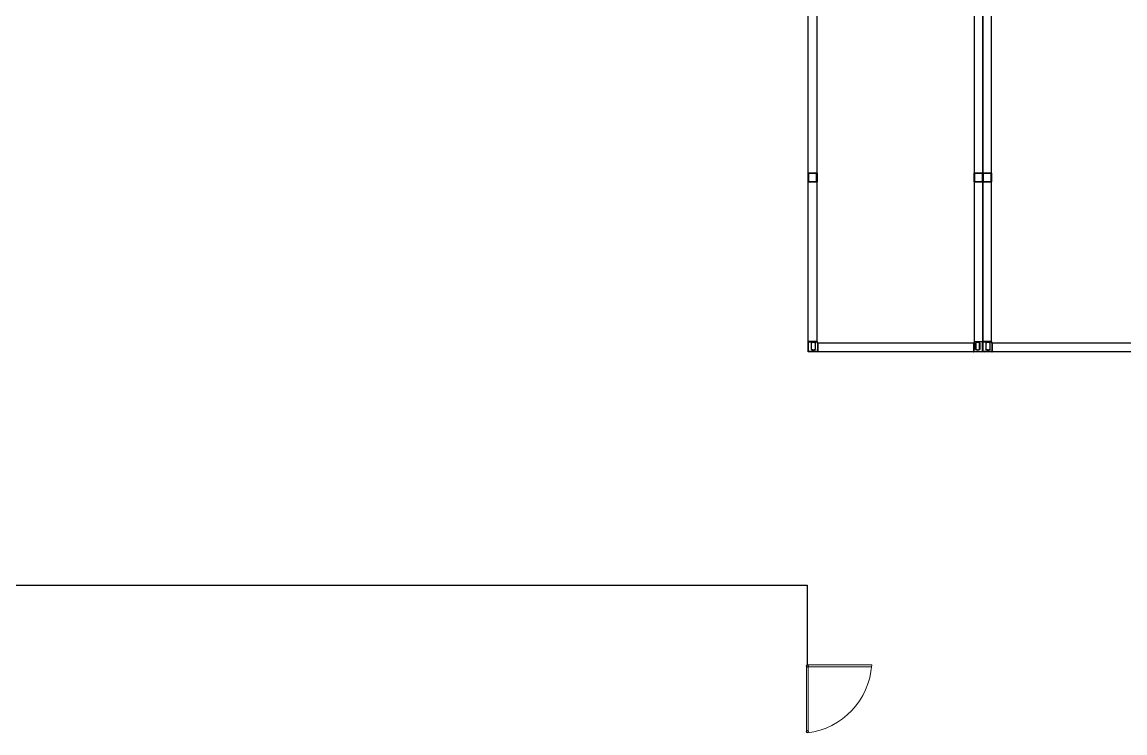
# Model space of a CAD drawing. Header units: millimetres. Extents: x 2448621 to 2484291, y -423869 to -398639.
# Drawn here: x 2481304 to 2481872, y -402142 to -401775 of the extents above; entities that cross this region are included whole.
import ezdxf

# ---------------------------------------------------------------- set-up
doc = ezdxf.new("R2010")
doc.units = ezdxf.units.MM
doc.header["$LTSCALE"] = 30
doc.layers.add('GATE', color=7, linetype='Continuous')
doc.layers.add('SITE BOUNDARY-AP', color=4, linetype='xxx')
doc.styles.get("Standard").update_dxf_attribs({"font": 'romans.shx', "width": 0.75, "bigfont": 'whgtxt.shx'})
doc.linetypes.add('xxx', pattern='A,0.25,-0.022286,["xxx",Standard,S=0.1,R=0,X=0,Y=-0.035957],-0.221744', length=0.49403)

# ---------------------------------------------------------------- blocks, each defined once
blk = doc.blocks.new('KEY PLAN_NEW')
at = {"color": 253}
for p, q in [((-1220.86, -1848.38), (-1220.86, -1495.5)), ((-1166.86, -1495.5), (-1166.86, -1848.38)), ((-1160.86, -1848.38), (-1160.86, -1495.5)), ((-1223.86, -1793.44), (-1223.86, -1790.44)), ((-1220.86, -1790.44), (-1223.86, -1790.44)), ((-1220.98, -1790.56), (-1223.74, -1790.56)), ((-1223.74, -1790.56), (-1223.74, -1793.32)), ((-1220.98, -1793.32), (-1220.98, -1790.56)), ((-1220.98, -1793.32), (-1220.98, -1790.56)), ((-1220.86, -1790.44), (-1220.86, -1793.44)), ((-1166.86, -1793.44), (-1166.86, -1790.44)), ((-1163.86, -1790.44), (-1166.86, -1790.44)), ((-1163.98, -1790.56), (-1166.74, -1790.56)), ((-1166.74, -1790.56), (-1166.74, -1793.32)), ((-1163.98, -1793.32), (-1163.98, -1790.56)), ((-1163.98, -1793.32), (-1163.98, -1790.56)), ((-1163.86, -1790.44), (-1163.86, -1793.44)), ((-1163.86, -1793.44), (-1163.86, -1790.44)), ((-1160.86, -1790.44), (-1163.86, -1790.44)), ((-1160.98, -1790.56), (-1163.74, -1790.56)), ((-1163.74, -1790.56), (-1163.74, -1793.32)), ((-1160.98, -1793.32), (-1160.98, -1790.56)), ((-1160.98, -1793.32), (-1160.98, -1790.56)), ((-1160.86, -1790.44), (-1160.86, -1793.44)), ((-1223.86, -1793.44), (-1220.86, -1793.44)), ((-1223.74, -1793.32), (-1220.98, -1793.32)), ((-1166.86, -1793.44), (-1163.86, -1793.44)), ((-1166.74, -1793.32), (-1163.98, -1793.32)), ((-1163.86, -1793.44), (-1160.86, -1793.44)), ((-1163.74, -1793.32), (-1160.98, -1793.32)), ((-1220.86, -1848.38), (-1220.86, -1848.94)), ((-1220.62, -1848.94), (-1220.86, -1848.94)), ((-1167.1, -1848.94), (-1220.62, -1848.94)), ((-1167.1, -1848.94), (-1166.86, -1848.94)), ((-1166.86, -1848.38), (-1166.86, -1848.94)), ((-1160.86, -1848.38), (-1160.86, -1848.94)), ((-1160.62, -1848.94), (-1160.86, -1848.94)), ((-1107.1, -1848.94), (-1160.62, -1848.94))]:
    blk.add_line(p, q, dxfattribs=at)
at = {"color": 253, "linetype": 'Continuous'}
for p, q in [((-1220.86, -1848.38), (-1223.86, -1848.38)), ((-1223.74, -1848.5), (-1223.86, -1848.5)), ((-1223.74, -1848.38), (-1223.74, -1848.5)), ((-1223.74, -1848.5), (-1220.86, -1848.5)), ((-1223.74, -1851.53), (-1223.74, -1848.5)), ((-1222.84, -1848.78), (-1222.84, -1851.04)), ((-1222.72, -1850.98), (-1222.72, -1848.85)), ((-1221.45, -1848.85), (-1221.45, -1850.98)), ((-1221.33, -1851.04), (-1221.33, -1848.78)), ((-1220.74, -1848.94), (-1220.74, -1851.82)), ((-1220.62, -1848.94), (-1220.62, -1851.94)), ((-1167.1, -1848.94), (-1167.1, -1851.94)), ((-1166.98, -1848.94), (-1166.98, -1851.82)), ((-1166.86, -1848.38), (-1163.86, -1848.38)), ((-1163.98, -1848.5), (-1166.86, -1848.5)), ((-1166.4, -1851.04), (-1166.4, -1848.78)), ((-1166.28, -1848.85), (-1166.28, -1850.98)), ((-1165.01, -1850.98), (-1165.01, -1848.85)), ((-1164.89, -1848.78), (-1164.89, -1851.04)), ((-1163.98, -1848.38), (-1163.98, -1848.5)), ((-1163.98, -1848.5), (-1163.86, -1848.5)), ((-1163.98, -1851.53), (-1163.98, -1848.5)), ((-1160.86, -1848.38), (-1163.86, -1848.38)), ((-1163.74, -1848.5), (-1163.86, -1848.5)), ((-1163.74, -1848.38), (-1163.74, -1848.5)), ((-1163.74, -1848.5), (-1160.86, -1848.5)), ((-1163.74, -1851.53), (-1163.74, -1848.5)), ((-1162.84, -1848.78), (-1162.84, -1851.04)), ((-1162.72, -1850.98), (-1162.72, -1848.85)), ((-1161.45, -1848.85), (-1161.45, -1850.98)), ((-1161.33, -1851.04), (-1161.33, -1848.78)), ((-1160.74, -1848.94), (-1160.74, -1851.82)), ((-1160.62, -1848.94), (-1160.62, -1851.94)), ((-1223.74, -1851.53), (-1223.86, -1851.53)), ((-1223.74, -1851.82), (-1223.74, -1851.82)), ((-1223.74, -1851.82), (-1223.74, -1851.82)), ((-1223.45, -1851.82), (-1223.45, -1851.94)), ((-1220.74, -1851.82), (-1223.45, -1851.82)), ((-1220.74, -1851.94), (-1220.74, -1851.82)), ((-1220.62, -1851.82), (-1220.74, -1851.82)), ((-1167.1, -1851.82), (-1166.98, -1851.82)), ((-1166.98, -1851.94), (-1166.98, -1851.82)), ((-1166.98, -1851.82), (-1164.27, -1851.82)), ((-1164.27, -1851.82), (-1164.27, -1851.94)), ((-1163.98, -1851.53), (-1163.86, -1851.53)), ((-1163.98, -1851.82), (-1163.98, -1851.82)), ((-1163.98, -1851.82), (-1163.98, -1851.82)), ((-1163.74, -1851.53), (-1163.86, -1851.53)), ((-1163.74, -1851.82), (-1163.74, -1851.82)), ((-1163.74, -1851.82), (-1163.74, -1851.82)), ((-1163.45, -1851.82), (-1163.45, -1851.94)), ((-1160.74, -1851.82), (-1163.45, -1851.82)), ((-1160.74, -1851.94), (-1160.74, -1851.82)), ((-1160.62, -1851.82), (-1160.74, -1851.82))]:
    blk.add_line(p, q, dxfattribs=at)
at = {"color": 253}
for points in [[(-1223.86, -1491.94), (-1163.86, -1491.94), (-1163.86, -1851.94), (-1223.86, -1851.94)], [(-1163.86, -1491.94), (-1103.86, -1491.94), (-1103.86, -1851.94), (-1163.86, -1851.94)]]:
    blk.add_lwpolyline(points, close=True, dxfattribs=at)
at = {"color": 253, "linetype": 'Continuous'}
for centre, radius, start, end in [((-1223.74, -1848.5), 0.12, 90, 180), ((-1222.08, -1849.91), 1.36, 56.2792, 123.7208), ((-1222.08, -1849.91), 1.24, 59.1964, 120.8036), ((-1165.64, -1849.91), 1.36, 56.2792, 123.7208), ((-1165.64, -1849.91), 1.24, 59.1964, 120.8036), ((-1163.98, -1848.5), 0.12, 0, 90), ((-1163.74, -1848.5), 0.12, 90, 180), ((-1162.08, -1849.91), 1.36, 56.2792, 123.7208), ((-1162.08, -1849.91), 1.24, 59.1964, 120.8036), ((-1223.45, -1851.53), 0.41, 180, 270), ((-1223.45, -1851.53), 0.29, 180, 270), ((-1222.08, -1849.91), 1.36, 236.2792, 303.7208), ((-1222.08, -1849.91), 1.24, 239.1964, 300.8036), ((-1220.74, -1851.82), 0.12, 270, 0), ((-1166.98, -1851.82), 0.12, 180, 270), ((-1165.64, -1849.91), 1.36, 236.2792, 303.7208), ((-1165.64, -1849.91), 1.24, 239.1964, 300.8036), ((-1164.27, -1851.53), 0.41, 270, 0), ((-1164.27, -1851.53), 0.29, 270, 0), ((-1163.45, -1851.53), 0.41, 180, 270), ((-1163.45, -1851.53), 0.29, 180, 270), ((-1162.08, -1849.91), 1.36, 236.2792, 303.7208), ((-1162.08, -1849.91), 1.24, 239.1964, 300.8036), ((-1160.74, -1851.82), 0.12, 270, 0)]:
    blk.add_arc(centre, radius, start, end, dxfattribs=at)
for points, knots in [([(-1222.84, -1848.78), (-1222.84, -1848.78), (-1222.84, -1848.78), (-1222.83, -1848.78), (-1222.83, -1848.78), (-1222.83, -1848.78), (-1222.83, -1848.79), (-1222.83, -1848.79), (-1222.82, -1848.79), (-1222.82, -1848.79), (-1222.81, -1848.8), (-1222.81, -1848.8), (-1222.8, -1848.8), (-1222.8, -1848.8), (-1222.8, -1848.8), (-1222.8, -1848.8), (-1222.79, -1848.81), (-1222.79, -1848.81), (-1222.79, -1848.81), (-1222.79, -1848.81), (-1222.78, -1848.81), (-1222.78, -1848.82), (-1222.77, -1848.82), (-1222.77, -1848.82), (-1222.76, -1848.82), (-1222.76, -1848.82), (-1222.76, -1848.82), (-1222.76, -1848.82), (-1222.76, -1848.83), (-1222.76, -1848.83), (-1222.75, -1848.83), (-1222.75, -1848.83), (-1222.74, -1848.83), (-1222.74, -1848.83), (-1222.74, -1848.84), (-1222.74, -1848.84), (-1222.74, -1848.84), (-1222.74, -1848.84), (-1222.73, -1848.84), (-1222.73, -1848.84), (-1222.73, -1848.84), (-1222.73, -1848.84), (-1222.73, -1848.84), (-1222.72, -1848.84), (-1222.72, -1848.85), (-1222.72, -1848.85), (-1222.72, -1848.85), (-1222.72, -1848.85), (-1222.72, -1848.85), (-1222.72, -1848.85), (-1222.72, -1848.85), (-1222.72, -1848.85), (-1222.72, -1848.85), (-1222.72, -1848.85)], [0, 0, 0, 0, 0.00782, 0.00782, 0.015639, 0.031279, 0.031279, 0.062557, 0.062557, 0.125114, 0.125114, 0.187671, 0.187671, 0.21895, 0.21895, 0.234589, 0.234589, 0.250228, 0.250228, 0.312785, 0.312785, 0.375342, 0.375342, 0.437899, 0.437899, 0.453538, 0.453538, 0.469178, 0.469178, 0.500456, 0.500456, 0.563013, 0.563013, 0.62557, 0.62557, 0.641209, 0.641209, 0.656849, 0.656849, 0.688127, 0.688127, 0.750684, 0.750684, 0.813241, 0.813241, 0.828881, 0.828881, 0.84452, 0.84452, 0.875798, 0.875798, 0.938355, 1, 1, 1, 1]), ([(-1221.45, -1848.85), (-1221.45, -1848.85), (-1221.45, -1848.85), (-1221.45, -1848.85), (-1221.44, -1848.85), (-1221.44, -1848.85), (-1221.44, -1848.85), (-1221.44, -1848.85), (-1221.44, -1848.85), (-1221.44, -1848.85), (-1221.44, -1848.84), (-1221.44, -1848.84), (-1221.43, -1848.84), (-1221.43, -1848.84), (-1221.43, -1848.84), (-1221.43, -1848.84), (-1221.43, -1848.84), (-1221.43, -1848.84), (-1221.43, -1848.84), (-1221.43, -1848.84), (-1221.42, -1848.83), (-1221.42, -1848.83), (-1221.41, -1848.83), (-1221.41, -1848.83), (-1221.41, -1848.83), (-1221.41, -1848.83), (-1221.4, -1848.82), (-1221.4, -1848.82), (-1221.4, -1848.82), (-1221.4, -1848.82), (-1221.4, -1848.82), (-1221.39, -1848.82), (-1221.39, -1848.82), (-1221.38, -1848.81), (-1221.38, -1848.81), (-1221.37, -1848.81), (-1221.37, -1848.81), (-1221.37, -1848.81), (-1221.37, -1848.8), (-1221.37, -1848.8), (-1221.36, -1848.8), (-1221.36, -1848.8), (-1221.36, -1848.8), (-1221.35, -1848.8), (-1221.35, -1848.79), (-1221.34, -1848.79), (-1221.34, -1848.79), (-1221.33, -1848.79), (-1221.33, -1848.78), (-1221.33, -1848.78), (-1221.33, -1848.78), (-1221.33, -1848.78), (-1221.33, -1848.78), (-1221.33, -1848.78)], [0, 0, 0, 0, 0.06206, 0.12459, 0.12459, 0.155854, 0.155854, 0.171487, 0.171487, 0.187119, 0.187119, 0.249648, 0.249648, 0.312178, 0.312178, 0.343442, 0.343442, 0.359075, 0.359075, 0.374707, 0.374707, 0.437236, 0.437236, 0.499766, 0.499766, 0.53103, 0.53103, 0.546663, 0.546663, 0.562295, 0.562295, 0.624824, 0.624824, 0.687353, 0.687353, 0.749883, 0.749883, 0.765515, 0.765515, 0.781147, 0.781147, 0.812412, 0.812412, 0.874941, 0.874941, 0.937471, 0.937471, 0.968735, 0.968735, 0.984368, 0.992184, 0.992184, 1, 1, 1, 1]), ([(-1166.28, -1848.85), (-1166.28, -1848.85), (-1166.28, -1848.85), (-1166.28, -1848.85), (-1166.28, -1848.85), (-1166.28, -1848.85), (-1166.28, -1848.85), (-1166.28, -1848.85), (-1166.28, -1848.85), (-1166.28, -1848.85), (-1166.28, -1848.84), (-1166.29, -1848.84), (-1166.29, -1848.84), (-1166.29, -1848.84), (-1166.29, -1848.84), (-1166.29, -1848.84), (-1166.3, -1848.84), (-1166.3, -1848.84), (-1166.3, -1848.84), (-1166.3, -1848.84), (-1166.3, -1848.83), (-1166.3, -1848.83), (-1166.31, -1848.83), (-1166.31, -1848.83), (-1166.32, -1848.83), (-1166.32, -1848.83), (-1166.32, -1848.82), (-1166.32, -1848.82), (-1166.32, -1848.82), (-1166.32, -1848.82), (-1166.33, -1848.82), (-1166.33, -1848.82), (-1166.34, -1848.82), (-1166.34, -1848.81), (-1166.35, -1848.81), (-1166.35, -1848.81), (-1166.35, -1848.81), (-1166.35, -1848.81), (-1166.36, -1848.8), (-1166.36, -1848.8), (-1166.36, -1848.8), (-1166.36, -1848.8), (-1166.37, -1848.8), (-1166.37, -1848.8), (-1166.38, -1848.79), (-1166.38, -1848.79), (-1166.39, -1848.79), (-1166.39, -1848.79), (-1166.39, -1848.78), (-1166.39, -1848.78), (-1166.39, -1848.78), (-1166.4, -1848.78), (-1166.4, -1848.78), (-1166.4, -1848.78)], [0, 0, 0, 0, 0.06206, 0.12459, 0.12459, 0.155854, 0.155854, 0.171487, 0.171487, 0.187119, 0.187119, 0.249648, 0.249648, 0.312178, 0.312178, 0.343442, 0.343442, 0.359075, 0.359075, 0.374707, 0.374707, 0.437236, 0.437236, 0.499766, 0.499766, 0.53103, 0.53103, 0.546663, 0.546663, 0.562295, 0.562295, 0.624824, 0.624824, 0.687353, 0.687353, 0.749883, 0.749883, 0.765515, 0.765515, 0.781147, 0.781147, 0.812412, 0.812412, 0.874941, 0.874941, 0.937471, 0.937471, 0.968735, 0.968735, 0.984368, 0.992184, 0.992184, 1, 1, 1, 1]), ([(-1164.89, -1848.78), (-1164.89, -1848.78), (-1164.89, -1848.78), (-1164.89, -1848.78), (-1164.89, -1848.78), (-1164.89, -1848.78), (-1164.89, -1848.79), (-1164.9, -1848.79), (-1164.9, -1848.79), (-1164.91, -1848.79), (-1164.91, -1848.8), (-1164.92, -1848.8), (-1164.92, -1848.8), (-1164.92, -1848.8), (-1164.93, -1848.8), (-1164.93, -1848.8), (-1164.93, -1848.81), (-1164.93, -1848.81), (-1164.93, -1848.81), (-1164.94, -1848.81), (-1164.94, -1848.81), (-1164.95, -1848.82), (-1164.95, -1848.82), (-1164.96, -1848.82), (-1164.96, -1848.82), (-1164.96, -1848.82), (-1164.96, -1848.82), (-1164.96, -1848.82), (-1164.97, -1848.83), (-1164.97, -1848.83), (-1164.97, -1848.83), (-1164.97, -1848.83), (-1164.98, -1848.83), (-1164.98, -1848.83), (-1164.99, -1848.84), (-1164.99, -1848.84), (-1164.99, -1848.84), (-1164.99, -1848.84), (-1164.99, -1848.84), (-1164.99, -1848.84), (-1164.99, -1848.84), (-1164.99, -1848.84), (-1165, -1848.84), (-1165, -1848.84), (-1165, -1848.85), (-1165, -1848.85), (-1165, -1848.85), (-1165, -1848.85), (-1165, -1848.85), (-1165, -1848.85), (-1165.01, -1848.85), (-1165.01, -1848.85), (-1165.01, -1848.85), (-1165.01, -1848.85)], [0, 0, 0, 0, 0.00782, 0.00782, 0.015639, 0.031279, 0.031279, 0.062557, 0.062557, 0.125114, 0.125114, 0.187671, 0.187671, 0.21895, 0.21895, 0.234589, 0.234589, 0.250228, 0.250228, 0.312785, 0.312785, 0.375342, 0.375342, 0.437899, 0.437899, 0.453538, 0.453538, 0.469178, 0.469178, 0.500456, 0.500456, 0.563013, 0.563013, 0.62557, 0.62557, 0.641209, 0.641209, 0.656849, 0.656849, 0.688127, 0.688127, 0.750684, 0.750684, 0.813241, 0.813241, 0.828881, 0.828881, 0.84452, 0.84452, 0.875798, 0.875798, 0.938355, 1, 1, 1, 1]), ([(-1162.84, -1848.78), (-1162.84, -1848.78), (-1162.84, -1848.78), (-1162.83, -1848.78), (-1162.83, -1848.78), (-1162.83, -1848.78), (-1162.83, -1848.79), (-1162.83, -1848.79), (-1162.82, -1848.79), (-1162.82, -1848.79), (-1162.81, -1848.8), (-1162.81, -1848.8), (-1162.8, -1848.8), (-1162.8, -1848.8), (-1162.8, -1848.8), (-1162.8, -1848.8), (-1162.79, -1848.81), (-1162.79, -1848.81), (-1162.79, -1848.81), (-1162.79, -1848.81), (-1162.78, -1848.81), (-1162.78, -1848.82), (-1162.77, -1848.82), (-1162.77, -1848.82), (-1162.76, -1848.82), (-1162.76, -1848.82), (-1162.76, -1848.82), (-1162.76, -1848.82), (-1162.76, -1848.83), (-1162.76, -1848.83), (-1162.75, -1848.83), (-1162.75, -1848.83), (-1162.74, -1848.83), (-1162.74, -1848.83), (-1162.74, -1848.84), (-1162.74, -1848.84), (-1162.74, -1848.84), (-1162.74, -1848.84), (-1162.73, -1848.84), (-1162.73, -1848.84), (-1162.73, -1848.84), (-1162.73, -1848.84), (-1162.73, -1848.84), (-1162.72, -1848.84), (-1162.72, -1848.85), (-1162.72, -1848.85), (-1162.72, -1848.85), (-1162.72, -1848.85), (-1162.72, -1848.85), (-1162.72, -1848.85), (-1162.72, -1848.85), (-1162.72, -1848.85), (-1162.72, -1848.85), (-1162.72, -1848.85)], [0, 0, 0, 0, 0.00782, 0.00782, 0.015639, 0.031279, 0.031279, 0.062557, 0.062557, 0.125114, 0.125114, 0.187671, 0.187671, 0.21895, 0.21895, 0.234589, 0.234589, 0.250228, 0.250228, 0.312785, 0.312785, 0.375342, 0.375342, 0.437899, 0.437899, 0.453538, 0.453538, 0.469178, 0.469178, 0.500456, 0.500456, 0.563013, 0.563013, 0.62557, 0.62557, 0.641209, 0.641209, 0.656849, 0.656849, 0.688127, 0.688127, 0.750684, 0.750684, 0.813241, 0.813241, 0.828881, 0.828881, 0.84452, 0.84452, 0.875798, 0.875798, 0.938355, 1, 1, 1, 1]), ([(-1161.45, -1848.85), (-1161.45, -1848.85), (-1161.45, -1848.85), (-1161.45, -1848.85), (-1161.44, -1848.85), (-1161.44, -1848.85), (-1161.44, -1848.85), (-1161.44, -1848.85), (-1161.44, -1848.85), (-1161.44, -1848.85), (-1161.44, -1848.84), (-1161.44, -1848.84), (-1161.43, -1848.84), (-1161.43, -1848.84), (-1161.43, -1848.84), (-1161.43, -1848.84), (-1161.43, -1848.84), (-1161.43, -1848.84), (-1161.43, -1848.84), (-1161.43, -1848.84), (-1161.42, -1848.83), (-1161.42, -1848.83), (-1161.41, -1848.83), (-1161.41, -1848.83), (-1161.41, -1848.83), (-1161.41, -1848.83), (-1161.4, -1848.82), (-1161.4, -1848.82), (-1161.4, -1848.82), (-1161.4, -1848.82), (-1161.4, -1848.82), (-1161.39, -1848.82), (-1161.39, -1848.82), (-1161.38, -1848.81), (-1161.38, -1848.81), (-1161.37, -1848.81), (-1161.37, -1848.81), (-1161.37, -1848.81), (-1161.37, -1848.8), (-1161.37, -1848.8), (-1161.36, -1848.8), (-1161.36, -1848.8), (-1161.36, -1848.8), (-1161.35, -1848.8), (-1161.35, -1848.79), (-1161.34, -1848.79), (-1161.34, -1848.79), (-1161.33, -1848.79), (-1161.33, -1848.78), (-1161.33, -1848.78), (-1161.33, -1848.78), (-1161.33, -1848.78), (-1161.33, -1848.78), (-1161.33, -1848.78)], [0, 0, 0, 0, 0.06206, 0.12459, 0.12459, 0.155854, 0.155854, 0.171487, 0.171487, 0.187119, 0.187119, 0.249648, 0.249648, 0.312178, 0.312178, 0.343442, 0.343442, 0.359075, 0.359075, 0.374707, 0.374707, 0.437236, 0.437236, 0.499766, 0.499766, 0.53103, 0.53103, 0.546663, 0.546663, 0.562295, 0.562295, 0.624824, 0.624824, 0.687353, 0.687353, 0.749883, 0.749883, 0.765515, 0.765515, 0.781147, 0.781147, 0.812412, 0.812412, 0.874941, 0.874941, 0.937471, 0.937471, 0.968735, 0.968735, 0.984368, 0.992184, 0.992184, 1, 1, 1, 1]), ([(-1222.84, -1851.04), (-1222.84, -1851.04), (-1222.84, -1851.04), (-1222.83, -1851.04), (-1222.83, -1851.04), (-1222.83, -1851.04), (-1222.83, -1851.04), (-1222.83, -1851.04), (-1222.82, -1851.04), (-1222.82, -1851.03), (-1222.81, -1851.03), (-1222.81, -1851.03), (-1222.8, -1851.03), (-1222.8, -1851.03), (-1222.8, -1851.02), (-1222.8, -1851.02), (-1222.79, -1851.02), (-1222.79, -1851.02), (-1222.79, -1851.02), (-1222.79, -1851.02), (-1222.78, -1851.01), (-1222.78, -1851.01), (-1222.77, -1851.01), (-1222.77, -1851.01), (-1222.76, -1851), (-1222.76, -1851), (-1222.76, -1851), (-1222.76, -1851), (-1222.76, -1851), (-1222.76, -1851), (-1222.75, -1851), (-1222.75, -1851), (-1222.74, -1850.99), (-1222.74, -1850.99), (-1222.74, -1850.99), (-1222.74, -1850.99), (-1222.74, -1850.99), (-1222.74, -1850.99), (-1222.73, -1850.99), (-1222.73, -1850.99), (-1222.73, -1850.99), (-1222.73, -1850.99), (-1222.73, -1850.98), (-1222.72, -1850.98), (-1222.72, -1850.98), (-1222.72, -1850.98), (-1222.72, -1850.98), (-1222.72, -1850.98), (-1222.72, -1850.98), (-1222.72, -1850.98), (-1222.72, -1850.98), (-1222.72, -1850.98), (-1222.72, -1850.98), (-1222.72, -1850.98)], [0, 0, 0, 0, 0.00782, 0.00782, 0.015639, 0.031279, 0.031279, 0.062557, 0.062557, 0.125114, 0.125114, 0.187671, 0.187671, 0.21895, 0.21895, 0.234589, 0.234589, 0.250228, 0.250228, 0.312785, 0.312785, 0.375342, 0.375342, 0.437899, 0.437899, 0.453538, 0.453538, 0.469178, 0.469178, 0.500456, 0.500456, 0.563013, 0.563013, 0.62557, 0.62557, 0.641209, 0.641209, 0.656849, 0.656849, 0.688127, 0.688127, 0.750684, 0.750684, 0.813241, 0.813241, 0.828881, 0.828881, 0.84452, 0.84452, 0.875798, 0.875798, 0.938355, 1, 1, 1, 1]), ([(-1221.45, -1850.98), (-1221.45, -1850.98), (-1221.45, -1850.98), (-1221.45, -1850.98), (-1221.44, -1850.98), (-1221.44, -1850.98), (-1221.44, -1850.98), (-1221.44, -1850.98), (-1221.44, -1850.98), (-1221.44, -1850.98), (-1221.44, -1850.98), (-1221.44, -1850.98), (-1221.43, -1850.99), (-1221.43, -1850.99), (-1221.43, -1850.99), (-1221.43, -1850.99), (-1221.43, -1850.99), (-1221.43, -1850.99), (-1221.43, -1850.99), (-1221.43, -1850.99), (-1221.42, -1850.99), (-1221.42, -1850.99), (-1221.41, -1851), (-1221.41, -1851), (-1221.41, -1851), (-1221.41, -1851), (-1221.4, -1851), (-1221.4, -1851), (-1221.4, -1851), (-1221.4, -1851), (-1221.4, -1851.01), (-1221.39, -1851.01), (-1221.39, -1851.01), (-1221.38, -1851.01), (-1221.38, -1851.02), (-1221.37, -1851.02), (-1221.37, -1851.02), (-1221.37, -1851.02), (-1221.37, -1851.02), (-1221.37, -1851.02), (-1221.36, -1851.03), (-1221.36, -1851.03), (-1221.36, -1851.03), (-1221.35, -1851.03), (-1221.35, -1851.03), (-1221.34, -1851.04), (-1221.34, -1851.04), (-1221.33, -1851.04), (-1221.33, -1851.04), (-1221.33, -1851.04), (-1221.33, -1851.04), (-1221.33, -1851.04), (-1221.33, -1851.04), (-1221.33, -1851.04)], [0, 0, 0, 0, 0.06206, 0.12459, 0.12459, 0.155854, 0.155854, 0.171487, 0.171487, 0.187119, 0.187119, 0.249648, 0.249648, 0.312178, 0.312178, 0.343442, 0.343442, 0.359075, 0.359075, 0.374707, 0.374707, 0.437236, 0.437236, 0.499766, 0.499766, 0.53103, 0.53103, 0.546663, 0.546663, 0.562295, 0.562295, 0.624824, 0.624824, 0.687353, 0.687353, 0.749883, 0.749883, 0.765515, 0.765515, 0.781147, 0.781147, 0.812412, 0.812412, 0.874941, 0.874941, 0.937471, 0.937471, 0.968735, 0.968735, 0.984368, 0.992184, 0.992184, 1, 1, 1, 1]), ([(-1166.28, -1850.98), (-1166.28, -1850.98), (-1166.28, -1850.98), (-1166.28, -1850.98), (-1166.28, -1850.98), (-1166.28, -1850.98), (-1166.28, -1850.98), (-1166.28, -1850.98), (-1166.28, -1850.98), (-1166.28, -1850.98), (-1166.28, -1850.98), (-1166.29, -1850.98), (-1166.29, -1850.99), (-1166.29, -1850.99), (-1166.29, -1850.99), (-1166.29, -1850.99), (-1166.3, -1850.99), (-1166.3, -1850.99), (-1166.3, -1850.99), (-1166.3, -1850.99), (-1166.3, -1850.99), (-1166.3, -1850.99), (-1166.31, -1851), (-1166.31, -1851), (-1166.32, -1851), (-1166.32, -1851), (-1166.32, -1851), (-1166.32, -1851), (-1166.32, -1851), (-1166.32, -1851), (-1166.33, -1851.01), (-1166.33, -1851.01), (-1166.34, -1851.01), (-1166.34, -1851.01), (-1166.35, -1851.02), (-1166.35, -1851.02), (-1166.35, -1851.02), (-1166.35, -1851.02), (-1166.36, -1851.02), (-1166.36, -1851.02), (-1166.36, -1851.03), (-1166.36, -1851.03), (-1166.37, -1851.03), (-1166.37, -1851.03), (-1166.38, -1851.03), (-1166.38, -1851.04), (-1166.39, -1851.04), (-1166.39, -1851.04), (-1166.39, -1851.04), (-1166.39, -1851.04), (-1166.39, -1851.04), (-1166.4, -1851.04), (-1166.4, -1851.04), (-1166.4, -1851.04)], [0, 0, 0, 0, 0.06206, 0.12459, 0.12459, 0.155854, 0.155854, 0.171487, 0.171487, 0.187119, 0.187119, 0.249648, 0.249648, 0.312178, 0.312178, 0.343442, 0.343442, 0.359075, 0.359075, 0.374707, 0.374707, 0.437236, 0.437236, 0.499766, 0.499766, 0.53103, 0.53103, 0.546663, 0.546663, 0.562295, 0.562295, 0.624824, 0.624824, 0.687353, 0.687353, 0.749883, 0.749883, 0.765515, 0.765515, 0.781147, 0.781147, 0.812412, 0.812412, 0.874941, 0.874941, 0.937471, 0.937471, 0.968735, 0.968735, 0.984368, 0.992184, 0.992184, 1, 1, 1, 1]), ([(-1164.89, -1851.04), (-1164.89, -1851.04), (-1164.89, -1851.04), (-1164.89, -1851.04), (-1164.89, -1851.04), (-1164.89, -1851.04), (-1164.89, -1851.04), (-1164.9, -1851.04), (-1164.9, -1851.04), (-1164.91, -1851.03), (-1164.91, -1851.03), (-1164.92, -1851.03), (-1164.92, -1851.03), (-1164.92, -1851.03), (-1164.93, -1851.02), (-1164.93, -1851.02), (-1164.93, -1851.02), (-1164.93, -1851.02), (-1164.93, -1851.02), (-1164.94, -1851.02), (-1164.94, -1851.01), (-1164.95, -1851.01), (-1164.95, -1851.01), (-1164.96, -1851.01), (-1164.96, -1851), (-1164.96, -1851), (-1164.96, -1851), (-1164.96, -1851), (-1164.97, -1851), (-1164.97, -1851), (-1164.97, -1851), (-1164.97, -1851), (-1164.98, -1850.99), (-1164.98, -1850.99), (-1164.99, -1850.99), (-1164.99, -1850.99), (-1164.99, -1850.99), (-1164.99, -1850.99), (-1164.99, -1850.99), (-1164.99, -1850.99), (-1164.99, -1850.99), (-1164.99, -1850.99), (-1165, -1850.98), (-1165, -1850.98), (-1165, -1850.98), (-1165, -1850.98), (-1165, -1850.98), (-1165, -1850.98), (-1165, -1850.98), (-1165, -1850.98), (-1165.01, -1850.98), (-1165.01, -1850.98), (-1165.01, -1850.98), (-1165.01, -1850.98)], [0, 0, 0, 0, 0.00782, 0.00782, 0.015639, 0.031279, 0.031279, 0.062557, 0.062557, 0.125114, 0.125114, 0.187671, 0.187671, 0.21895, 0.21895, 0.234589, 0.234589, 0.250228, 0.250228, 0.312785, 0.312785, 0.375342, 0.375342, 0.437899, 0.437899, 0.453538, 0.453538, 0.469178, 0.469178, 0.500456, 0.500456, 0.563013, 0.563013, 0.62557, 0.62557, 0.641209, 0.641209, 0.656849, 0.656849, 0.688127, 0.688127, 0.750684, 0.750684, 0.813241, 0.813241, 0.828881, 0.828881, 0.84452, 0.84452, 0.875798, 0.875798, 0.938355, 1, 1, 1, 1]), ([(-1162.84, -1851.04), (-1162.84, -1851.04), (-1162.84, -1851.04), (-1162.83, -1851.04), (-1162.83, -1851.04), (-1162.83, -1851.04), (-1162.83, -1851.04), (-1162.83, -1851.04), (-1162.82, -1851.04), (-1162.82, -1851.03), (-1162.81, -1851.03), (-1162.81, -1851.03), (-1162.8, -1851.03), (-1162.8, -1851.03), (-1162.8, -1851.02), (-1162.8, -1851.02), (-1162.79, -1851.02), (-1162.79, -1851.02), (-1162.79, -1851.02), (-1162.79, -1851.02), (-1162.78, -1851.01), (-1162.78, -1851.01), (-1162.77, -1851.01), (-1162.77, -1851.01), (-1162.76, -1851), (-1162.76, -1851), (-1162.76, -1851), (-1162.76, -1851), (-1162.76, -1851), (-1162.76, -1851), (-1162.75, -1851), (-1162.75, -1851), (-1162.74, -1850.99), (-1162.74, -1850.99), (-1162.74, -1850.99), (-1162.74, -1850.99), (-1162.74, -1850.99), (-1162.74, -1850.99), (-1162.73, -1850.99), (-1162.73, -1850.99), (-1162.73, -1850.99), (-1162.73, -1850.99), (-1162.73, -1850.98), (-1162.72, -1850.98), (-1162.72, -1850.98), (-1162.72, -1850.98), (-1162.72, -1850.98), (-1162.72, -1850.98), (-1162.72, -1850.98), (-1162.72, -1850.98), (-1162.72, -1850.98), (-1162.72, -1850.98), (-1162.72, -1850.98), (-1162.72, -1850.98)], [0, 0, 0, 0, 0.00782, 0.00782, 0.015639, 0.031279, 0.031279, 0.062557, 0.062557, 0.125114, 0.125114, 0.187671, 0.187671, 0.21895, 0.21895, 0.234589, 0.234589, 0.250228, 0.250228, 0.312785, 0.312785, 0.375342, 0.375342, 0.437899, 0.437899, 0.453538, 0.453538, 0.469178, 0.469178, 0.500456, 0.500456, 0.563013, 0.563013, 0.62557, 0.62557, 0.641209, 0.641209, 0.656849, 0.656849, 0.688127, 0.688127, 0.750684, 0.750684, 0.813241, 0.813241, 0.828881, 0.828881, 0.84452, 0.84452, 0.875798, 0.875798, 0.938355, 1, 1, 1, 1]), ([(-1161.45, -1850.98), (-1161.45, -1850.98), (-1161.45, -1850.98), (-1161.45, -1850.98), (-1161.44, -1850.98), (-1161.44, -1850.98), (-1161.44, -1850.98), (-1161.44, -1850.98), (-1161.44, -1850.98), (-1161.44, -1850.98), (-1161.44, -1850.98), (-1161.44, -1850.98), (-1161.43, -1850.99), (-1161.43, -1850.99), (-1161.43, -1850.99), (-1161.43, -1850.99), (-1161.43, -1850.99), (-1161.43, -1850.99), (-1161.43, -1850.99), (-1161.43, -1850.99), (-1161.42, -1850.99), (-1161.42, -1850.99), (-1161.41, -1851), (-1161.41, -1851), (-1161.41, -1851), (-1161.41, -1851), (-1161.4, -1851), (-1161.4, -1851), (-1161.4, -1851), (-1161.4, -1851), (-1161.4, -1851.01), (-1161.39, -1851.01), (-1161.39, -1851.01), (-1161.38, -1851.01), (-1161.38, -1851.02), (-1161.37, -1851.02), (-1161.37, -1851.02), (-1161.37, -1851.02), (-1161.37, -1851.02), (-1161.37, -1851.02), (-1161.36, -1851.03), (-1161.36, -1851.03), (-1161.36, -1851.03), (-1161.35, -1851.03), (-1161.35, -1851.03), (-1161.34, -1851.04), (-1161.34, -1851.04), (-1161.33, -1851.04), (-1161.33, -1851.04), (-1161.33, -1851.04), (-1161.33, -1851.04), (-1161.33, -1851.04), (-1161.33, -1851.04), (-1161.33, -1851.04)], [0, 0, 0, 0, 0.06206, 0.12459, 0.12459, 0.155854, 0.155854, 0.171487, 0.171487, 0.187119, 0.187119, 0.249648, 0.249648, 0.312178, 0.312178, 0.343442, 0.343442, 0.359075, 0.359075, 0.374707, 0.374707, 0.437236, 0.437236, 0.499766, 0.499766, 0.53103, 0.53103, 0.546663, 0.546663, 0.562295, 0.562295, 0.624824, 0.624824, 0.687353, 0.687353, 0.749883, 0.749883, 0.765515, 0.765515, 0.781147, 0.781147, 0.812412, 0.812412, 0.874941, 0.874941, 0.937471, 0.937471, 0.968735, 0.968735, 0.984368, 0.992184, 0.992184, 1, 1, 1, 1])]:
    blk.add_open_spline(points, degree=3, knots=knots, dxfattribs=at)
at = {"layer": 'GATE', "color": 253, "lineweight": 13, "ltscale": 10}
for p, q in [((-1224.51, -1960.09), (-1224.51, -1982.39)), ((-1224.01, -1959.56), (-1202.06, -1959.56)), ((-1223.91, -1960.27), (-1223.91, -1982.21)), ((-1223.91, -1960.39), (-1223.91, -1973.77)), ((-1223.84, -1960.22), (-1202.07, -1960.22))]:
    blk.add_line(p, q, dxfattribs=at)
for centre, radius in [((-1224.14, -1959.94), 0.4), ((-1224.14, -1959.94), 0.28), ((-1224.14, -1982.54), 0.4), ((-1224.14, -1982.54), 0.28)]:
    blk.add_circle(centre, radius, dxfattribs=at)
blk.add_arc((-1227.36, -1957.78), 25.36, 277.3055, 355.9753, dxfattribs=at)
at = {"layer": 'SITE BOUNDARY-AP', "color": 253, "linetype": 'Continuous', "ltscale": 10000, "flags": 128}
blk.add_lwpolyline([(-1523.2, -1932.07), (-1224.2, -1932.07), (-1224.21, -1959.55)], dxfattribs=at)

msp = doc.modelspace()

# ---------------------------------------------------------------- block references
at = {"xscale": 1.5, "yscale": 1.5, "zscale": 1.5}
msp.add_blockref('KEY PLAN_NEW', (2483544.88, -399167.45), dxfattribs=at)

doc.saveas('drawing.dxf')
